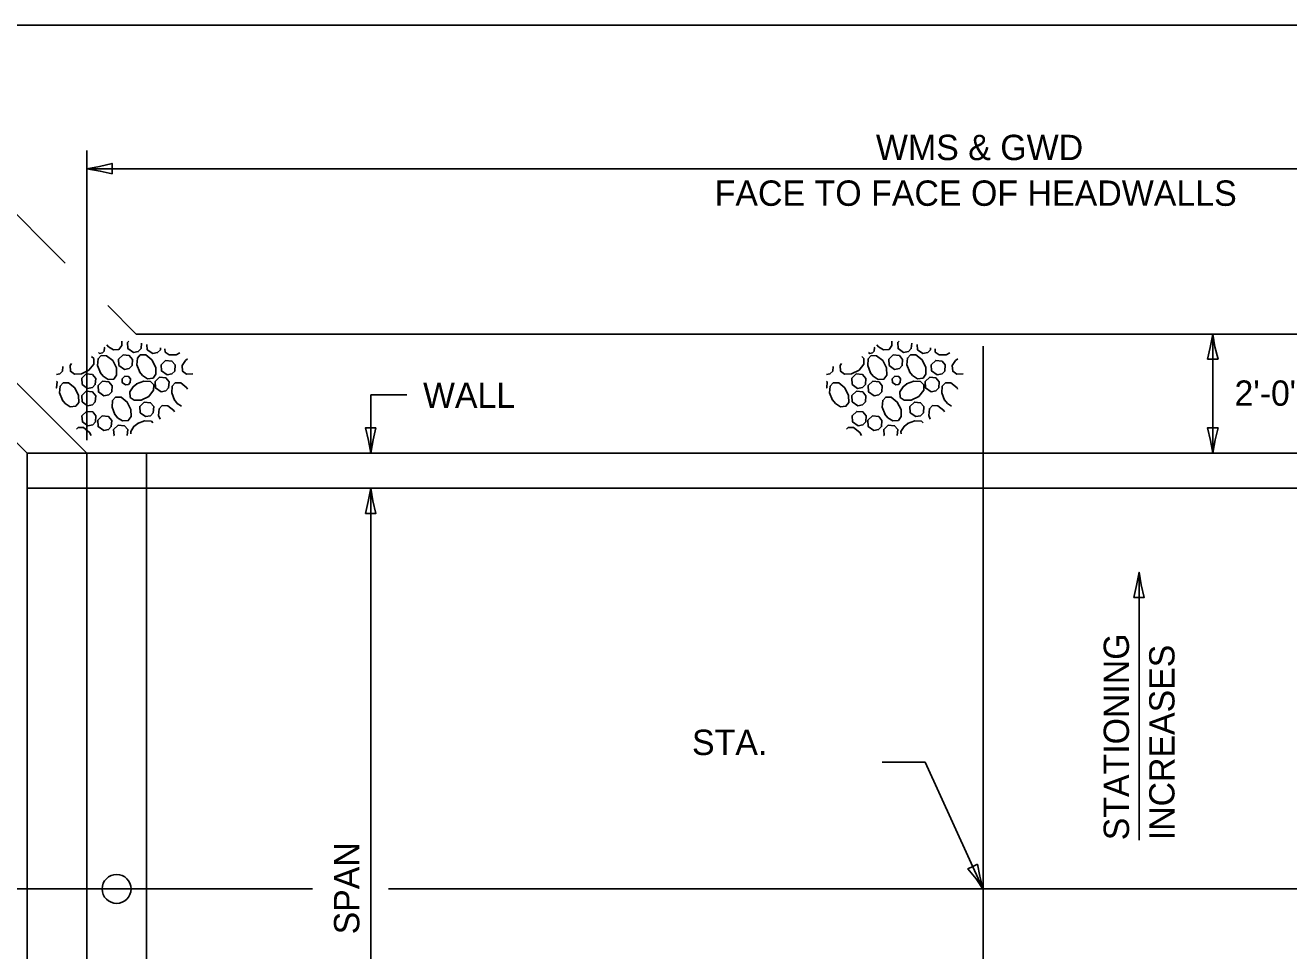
# Model space of a CAD drawing. Extents: x 2261580 to 2262234, y -3123792 to -3123392.
# Drawn here: x 2261661.3 to 2261801.2, y -3123494.5 to -3123392.1 of the extents above; entities that cross this region are included whole.
import ezdxf

# ---------------------------------------------------------------- set-up
doc = ezdxf.new("R2010")
doc.units = 0
for name, color, linetype in [('BR_Pr_Design_Concrete_Hidden', 7, 'Continuous'), ('BR_Pr_Design_Concrete_Object', 7, 'Continuous'), ('Default', 7, 'Continuous'), ('DR_Pr_Pipe_Culvert', 7, 'Continuous'), ('GE_Ex_Centerline', 7, 'Continuous'), ('RD_Pr_Roadway_Dimensions', 7, 'Continuous')]:
    doc.layers.add(name, color=color, linetype=linetype)

msp = doc.modelspace()

# ---------------------------------------------------------------- linework, layer by layer
at = {"layer": 'BR_Pr_Design_Concrete_Hidden'}
msp.add_line((2261859.97, -3123443.29), (2261674.75, -3123443.29), dxfattribs=at)
at = {"layer": 'BR_Pr_Design_Concrete_Object'}
for p, q in [((2261668.14, -3123439.43), (2261643.55, -3123414.85)), ((2261661.52, -3123439.43), (2261640.25, -3123418.16)), ((2261661.52, -3123439.43), (2261671.44, -3123439.43)), ((2261661.52, -3123439.43), (2261661.52, -3123535.9)), ((2261668.14, -3123439.43), (2261668.14, -3123535.9)), ((2261671.44, -3123439.43), (2261859.97, -3123439.43)), ((2261674.75, -3123439.43), (2261674.75, -3123535.9)), ((2261661.52, -3123443.29), (2261674.75, -3123443.29))]:
    msp.add_line(p, q, dxfattribs=at)
msp.add_circle((2261671.44, -3123487.66), 1.6, dxfattribs=at)
at = {"layer": 'Default'}
msp.add_lwpolyline([(2261604.2, -3123792.06), (2262234.2, -3123792.06), (2262234.2, -3123392.06), (2261604.2, -3123392.06)], close=True, dxfattribs=at)
at = {"layer": 'DR_Pr_Pipe_Culvert'}
for p, q in [((2261665.76, -3123418.39), (2261649.02, -3123401.65)), ((2261673.6, -3123426.24), (2261670.47, -3123423.1)), ((2261673.6, -3123426.24), (2261861.12, -3123426.24)), ((2261669.55, -3123428.38), (2261669.42, -3123428.3)), ((2261754.79, -3123428.38), (2261754.66, -3123428.3))]:
    msp.add_line(p, q, dxfattribs=at)
for points in [[(2261672, -3123427.03), (2261672.01, -3123427.52), (2261671.7, -3123427.95), (2261671.08, -3123428), (2261670.52, -3123427.64), (2261670.35, -3123427.43)], [(2261673.3, -3123428.29), (2261672.69, -3123427.86), (2261672.65, -3123427.16), (2261672.79, -3123427.03)], [(2261674.2, -3123427.24), (2261674.15, -3123427.86), (2261673.84, -3123428.18), (2261673.3, -3123428.29)], [(2261675.44, -3123428.4), (2261674.82, -3123427.98), (2261674.79, -3123427.39)], [(2261757.24, -3123427.03), (2261757.25, -3123427.52), (2261756.94, -3123427.95), (2261756.32, -3123428), (2261755.76, -3123427.64), (2261755.59, -3123427.43)], [(2261758.54, -3123428.29), (2261757.93, -3123427.86), (2261757.9, -3123427.16), (2261758.04, -3123427.03)], [(2261759.44, -3123427.24), (2261759.39, -3123427.86), (2261759.08, -3123428.18), (2261758.54, -3123428.29)], [(2261760.68, -3123428.4), (2261760.07, -3123427.98), (2261760.03, -3123427.39)], [(2261668.67, -3123428.72), (2261668.92, -3123428.96), (2261668.91, -3123429.56), (2261668.37, -3123430.24), (2261667.55, -3123430.66), (2261666.77, -3123430.67), (2261666.33, -3123430.36), (2261666.28, -3123429.73), (2261666.44, -3123429.5)], [(2261669.64, -3123430.53), (2261669.32, -3123429.73), (2261669.39, -3123428.98), (2261669.72, -3123428.63), (2261670.32, -3123428.64), (2261671.01, -3123429.18), (2261671.43, -3123430), (2261671.44, -3123430.78), (2261671.12, -3123431.22), (2261670.5, -3123431.26), (2261669.95, -3123430.9), (2261669.62, -3123430.5)], [(2261670.06, -3123427.7), (2261670.08, -3123427.72), (2261670.05, -3123428.13), (2261669.86, -3123428.32), (2261669.55, -3123428.38)], [(2261672.3, -3123430.16), (2261671.69, -3123429.72), (2261671.65, -3123429.04), (2261672.15, -3123428.55), (2261672.84, -3123428.62), (2261673.19, -3123429.05), (2261673.15, -3123429.73), (2261672.84, -3123430.05), (2261672.3, -3123430.16)], [(2261673.99, -3123430.45), (2261673.67, -3123429.65), (2261673.73, -3123428.9), (2261674.06, -3123428.55), (2261674.67, -3123428.56), (2261675.35, -3123429.1), (2261675.76, -3123429.93), (2261675.78, -3123430.7), (2261675.47, -3123431.14), (2261674.85, -3123431.19), (2261674.29, -3123430.83), (2261673.96, -3123430.42)], [(2261676.3, -3123427.76), (2261676.28, -3123427.98), (2261675.97, -3123428.3), (2261675.44, -3123428.4)], [(2261678.42, -3123428.34), (2261678.03, -3123428.54), (2261677.25, -3123428.55), (2261676.81, -3123428.24), (2261676.78, -3123427.88)], [(2261753.91, -3123428.72), (2261754.16, -3123428.96), (2261754.15, -3123429.56), (2261753.61, -3123430.24), (2261752.79, -3123430.66), (2261752.01, -3123430.67), (2261751.57, -3123430.36), (2261751.53, -3123429.73), (2261751.68, -3123429.5)], [(2261754.88, -3123430.53), (2261754.57, -3123429.73), (2261754.63, -3123428.98), (2261754.97, -3123428.63), (2261755.56, -3123428.64), (2261756.25, -3123429.18), (2261756.67, -3123430), (2261756.68, -3123430.78), (2261756.37, -3123431.22), (2261755.74, -3123431.26), (2261755.19, -3123430.9), (2261754.86, -3123430.5)], [(2261755.3, -3123427.7), (2261755.32, -3123427.72), (2261755.3, -3123428.13), (2261755.1, -3123428.32), (2261754.79, -3123428.38)], [(2261757.55, -3123430.16), (2261756.93, -3123429.72), (2261756.9, -3123429.04), (2261757.39, -3123428.55), (2261758.08, -3123428.62), (2261758.44, -3123429.05), (2261758.39, -3123429.73), (2261758.08, -3123430.05), (2261757.55, -3123430.16)], [(2261759.23, -3123430.45), (2261758.91, -3123429.65), (2261758.97, -3123428.9), (2261759.31, -3123428.55), (2261759.91, -3123428.56), (2261760.59, -3123429.1), (2261761.01, -3123429.93), (2261761.02, -3123430.7), (2261760.71, -3123431.14), (2261760.09, -3123431.19), (2261759.53, -3123430.83), (2261759.2, -3123430.42)], [(2261761.54, -3123427.76), (2261761.52, -3123427.98), (2261761.21, -3123428.3), (2261760.68, -3123428.4)], [(2261763.66, -3123428.34), (2261763.27, -3123428.54), (2261762.49, -3123428.55), (2261762.05, -3123428.24), (2261762.03, -3123427.88)], [(2261665.5, -3123429.83), (2261665.46, -3123430.34), (2261665.15, -3123430.66), (2261664.78, -3123430.73)], [(2261677.02, -3123430.77), (2261676.4, -3123430.33), (2261676.37, -3123429.64), (2261676.86, -3123429.16), (2261677.56, -3123429.23), (2261677.92, -3123429.66), (2261677.87, -3123430.34), (2261677.56, -3123430.66), (2261677.02, -3123430.77)], [(2261679.87, -3123430.66), (2261679.18, -3123430.67), (2261678.74, -3123430.36), (2261678.69, -3123429.73), (2261679.05, -3123429.18), (2261679.3, -3123428.98)], [(2261750.74, -3123429.83), (2261750.7, -3123430.34), (2261750.39, -3123430.66), (2261750.02, -3123430.73)], [(2261762.27, -3123430.77), (2261761.65, -3123430.33), (2261761.61, -3123429.64), (2261762.1, -3123429.16), (2261762.8, -3123429.23), (2261763.16, -3123429.66), (2261763.11, -3123430.34), (2261762.8, -3123430.66), (2261762.27, -3123430.77)], [(2261765.12, -3123430.66), (2261764.42, -3123430.67), (2261763.98, -3123430.36), (2261763.93, -3123429.73), (2261764.29, -3123429.18), (2261764.54, -3123428.98)], [(2261664.78, -3123431.47), (2261664.84, -3123431.53), (2261664.78, -3123432.21), (2261664.78, -3123432.21)], [(2261665.44, -3123433.56), (2261665.12, -3123432.75), (2261665.19, -3123432.01), (2261665.52, -3123431.65), (2261666.12, -3123431.66), (2261666.81, -3123432.2), (2261667.22, -3123433.03), (2261667.24, -3123433.81), (2261666.92, -3123434.24), (2261666.31, -3123434.29), (2261665.75, -3123433.93), (2261665.42, -3123433.52)], [(2261668.22, -3123432.26), (2261667.61, -3123431.82), (2261667.57, -3123431.14), (2261668.07, -3123430.66), (2261668.76, -3123430.73), (2261669.12, -3123431.15), (2261669.07, -3123431.83), (2261668.76, -3123432.15), (2261668.22, -3123432.26)], [(2261670.04, -3123433.07), (2261669.43, -3123432.65), (2261669.39, -3123431.95), (2261669.89, -3123431.47), (2261670.58, -3123431.54), (2261670.94, -3123431.97), (2261670.89, -3123432.65), (2261670.58, -3123432.97), (2261670.04, -3123433.07)], [(2261672.43, -3123431.87), (2261672.06, -3123431.61), (2261672.04, -3123431.2), (2261672.34, -3123430.91), (2261672.76, -3123430.95), (2261672.97, -3123431.21), (2261672.94, -3123431.62), (2261672.75, -3123431.81), (2261672.43, -3123431.87)], [(2261673.63, -3123431.77), (2261674.44, -3123431.45), (2261675.18, -3123431.51), (2261675.54, -3123431.85), (2261675.52, -3123432.45), (2261674.99, -3123433.14), (2261674.16, -3123433.55), (2261673.38, -3123433.56), (2261672.94, -3123433.25), (2261672.9, -3123432.63), (2261673.26, -3123432.07), (2261673.67, -3123431.75)], [(2261676.35, -3123432.64), (2261675.73, -3123432.21), (2261675.7, -3123431.51), (2261676.19, -3123431.03), (2261676.89, -3123431.1), (2261677.24, -3123431.53), (2261677.19, -3123432.21), (2261676.88, -3123432.53), (2261676.35, -3123432.63)], [(2261677.85, -3123433.56), (2261677.53, -3123432.75), (2261677.59, -3123432.01), (2261677.93, -3123431.65), (2261678.53, -3123431.66), (2261679.22, -3123432.2), (2261679.28, -3123432.33)], [(2261750.02, -3123431.47), (2261750.08, -3123431.53), (2261750.03, -3123432.21), (2261750.02, -3123432.21)], [(2261750.68, -3123433.56), (2261750.36, -3123432.75), (2261750.43, -3123432.01), (2261750.76, -3123431.65), (2261751.36, -3123431.66), (2261752.05, -3123432.2), (2261752.46, -3123433.03), (2261752.48, -3123433.81), (2261752.16, -3123434.24), (2261751.55, -3123434.29), (2261750.99, -3123433.93), (2261750.66, -3123433.52)], [(2261753.46, -3123432.26), (2261752.85, -3123431.82), (2261752.81, -3123431.14), (2261753.31, -3123430.66), (2261754, -3123430.73), (2261754.36, -3123431.15), (2261754.31, -3123431.83), (2261754, -3123432.15), (2261753.46, -3123432.26)], [(2261755.29, -3123433.07), (2261754.67, -3123432.65), (2261754.64, -3123431.95), (2261755.13, -3123431.47), (2261755.83, -3123431.54), (2261756.18, -3123431.97), (2261756.13, -3123432.65), (2261755.82, -3123432.97), (2261755.29, -3123433.07)], [(2261757.67, -3123431.87), (2261757.3, -3123431.61), (2261757.28, -3123431.2), (2261757.58, -3123430.91), (2261758, -3123430.95), (2261758.21, -3123431.21), (2261758.18, -3123431.62), (2261757.99, -3123431.81), (2261757.67, -3123431.87)], [(2261758.88, -3123431.77), (2261759.68, -3123431.45), (2261760.42, -3123431.51), (2261760.78, -3123431.85), (2261760.77, -3123432.45), (2261760.23, -3123433.14), (2261759.4, -3123433.55), (2261758.62, -3123433.56), (2261758.18, -3123433.25), (2261758.14, -3123432.63), (2261758.5, -3123432.07), (2261758.91, -3123431.75)], [(2261761.59, -3123432.64), (2261760.98, -3123432.21), (2261760.94, -3123431.51), (2261761.43, -3123431.03), (2261762.13, -3123431.1), (2261762.48, -3123431.53), (2261762.43, -3123432.21), (2261762.12, -3123432.53), (2261761.59, -3123432.63)], [(2261763.09, -3123433.56), (2261762.77, -3123432.75), (2261762.83, -3123432.01), (2261763.17, -3123431.65), (2261763.77, -3123431.66), (2261764.46, -3123432.2), (2261764.52, -3123432.33)], [(2261668.23, -3123434.17), (2261667.62, -3123433.74), (2261667.59, -3123433.05), (2261668.08, -3123432.58), (2261668.78, -3123432.65), (2261669.13, -3123433.07), (2261669.08, -3123433.75), (2261668.77, -3123434.07), (2261668.23, -3123434.17)], [(2261753.48, -3123434.17), (2261752.86, -3123433.74), (2261752.83, -3123433.05), (2261753.32, -3123432.58), (2261754.02, -3123432.65), (2261754.37, -3123433.07), (2261754.32, -3123433.75), (2261754.01, -3123434.07), (2261753.48, -3123434.17)], [(2261671.25, -3123435.13), (2261670.93, -3123434.32), (2261670.99, -3123433.58), (2261671.32, -3123433.22), (2261671.93, -3123433.24), (2261672.61, -3123433.77), (2261673.02, -3123434.6), (2261673.04, -3123435.38), (2261672.73, -3123435.82), (2261672.1, -3123435.86), (2261671.55, -3123435.5), (2261671.23, -3123435.1)], [(2261674.65, -3123435.38), (2261674.04, -3123434.95), (2261674, -3123434.26), (2261674.5, -3123433.78), (2261675.19, -3123433.85), (2261675.54, -3123434.27), (2261675.5, -3123434.96), (2261675.18, -3123435.28), (2261674.65, -3123435.38)], [(2261676.25, -3123435.67), (2261676.09, -3123435.26), (2261676.15, -3123434.51), (2261676.49, -3123434.16), (2261677.09, -3123434.17), (2261677.77, -3123434.71), (2261677.85, -3123434.87)], [(2261678.61, -3123434.22), (2261678.15, -3123433.93), (2261677.83, -3123433.52)], [(2261756.49, -3123435.13), (2261756.17, -3123434.32), (2261756.23, -3123433.58), (2261756.56, -3123433.22), (2261757.17, -3123433.24), (2261757.85, -3123433.77), (2261758.26, -3123434.6), (2261758.28, -3123435.38), (2261757.97, -3123435.82), (2261757.35, -3123435.86), (2261756.79, -3123435.5), (2261756.47, -3123435.1)], [(2261759.89, -3123435.38), (2261759.28, -3123434.95), (2261759.24, -3123434.26), (2261759.74, -3123433.78), (2261760.43, -3123433.85), (2261760.78, -3123434.27), (2261760.74, -3123434.96), (2261760.43, -3123435.28), (2261759.89, -3123435.38)], [(2261761.5, -3123435.67), (2261761.33, -3123435.26), (2261761.4, -3123434.51), (2261761.73, -3123434.16), (2261762.33, -3123434.17), (2261763.01, -3123434.71), (2261763.09, -3123434.87)], [(2261763.85, -3123434.22), (2261763.39, -3123433.93), (2261763.07, -3123433.52)], [(2261668.26, -3123436.4), (2261667.65, -3123435.97), (2261667.6, -3123435.28), (2261668.11, -3123434.8), (2261668.8, -3123434.87), (2261669.15, -3123435.29), (2261669.11, -3123435.97), (2261668.79, -3123436.3), (2261668.26, -3123436.4)], [(2261670.01, -3123436.91), (2261669.39, -3123436.48), (2261669.35, -3123435.79), (2261669.85, -3123435.31), (2261670.55, -3123435.38), (2261670.9, -3123435.81), (2261670.85, -3123436.48), (2261670.54, -3123436.81), (2261670.01, -3123436.91)], [(2261673.74, -3123436.16), (2261674.54, -3123435.84), (2261675.29, -3123435.9), (2261675.46, -3123436.07)], [(2261753.5, -3123436.4), (2261752.89, -3123435.97), (2261752.85, -3123435.28), (2261753.35, -3123434.8), (2261754.04, -3123434.87), (2261754.39, -3123435.29), (2261754.35, -3123435.97), (2261754.04, -3123436.3), (2261753.5, -3123436.4)], [(2261755.25, -3123436.91), (2261754.63, -3123436.48), (2261754.59, -3123435.79), (2261755.09, -3123435.31), (2261755.79, -3123435.38), (2261756.14, -3123435.81), (2261756.1, -3123436.48), (2261755.78, -3123436.81), (2261755.25, -3123436.91)], [(2261758.98, -3123436.16), (2261759.79, -3123435.84), (2261760.53, -3123435.9), (2261760.7, -3123436.07)], [(2261667, -3123436.76), (2261667.17, -3123436.59), (2261667.76, -3123436.6), (2261668.45, -3123437.13), (2261668.63, -3123437.49)], [(2261671.16, -3123437.49), (2261671.15, -3123437.49), (2261671.11, -3123436.8), (2261671.61, -3123436.32), (2261672.3, -3123436.39), (2261672.66, -3123436.81), (2261672.61, -3123437.49)], [(2261673.02, -3123437.29), (2261673, -3123437.02), (2261673.36, -3123436.46), (2261673.77, -3123436.13)], [(2261752.24, -3123436.76), (2261752.41, -3123436.59), (2261753, -3123436.6), (2261753.69, -3123437.13), (2261753.87, -3123437.49)], [(2261756.4, -3123437.49), (2261756.39, -3123437.49), (2261756.35, -3123436.8), (2261756.85, -3123436.32), (2261757.55, -3123436.39), (2261757.9, -3123436.81), (2261757.85, -3123437.49)], [(2261758.26, -3123437.29), (2261758.25, -3123437.02), (2261758.6, -3123436.46), (2261759.01, -3123436.13)]]:
    msp.add_lwpolyline(points, dxfattribs=at)
at = {"layer": 'GE_Ex_Centerline'}
for p, q in [((2261767.36, -3123427.6), (2261767.36, -3123532.04)), ((2261633.06, -3123487.66), (2261693.11, -3123487.66)), ((2261701.53, -3123487.66), (2261902.25, -3123487.66))]:
    msp.add_line(p, q, dxfattribs=at)
at = {"layer": 'RD_Pr_Roadway_Dimensions'}
for p, q in [((2261668.14, -3123405.93), (2261668.14, -3123437.98)), ((2261668.14, -3123407.94), (2261866.58, -3123407.94)), ((2261792.76, -3123439.43), (2261792.76, -3123426.24)), ((2261699.56, -3123432.97), (2261699.56, -3123439.43)), ((2261699.56, -3123432.97), (2261703.55, -3123432.97)), ((2261699.56, -3123443.29), (2261699.56, -3123532.04)), ((2261784.61, -3123482.27), (2261784.61, -3123452.6)), ((2261756.17, -3123473.62), (2261760.92, -3123473.62)), ((2261760.92, -3123473.62), (2261767.37, -3123487.72))]:
    msp.add_line(p, q, dxfattribs=at)
for points in [[(2261670.93, -3123408.52), (2261670.94, -3123407.94), (2261670.94, -3123407.35), (2261669.54, -3123407.69), (2261668.14, -3123407.94), (2261669.63, -3123408.21)], [(2261792.18, -3123429.03), (2261792.76, -3123429.04), (2261793.35, -3123429.04), (2261793.01, -3123427.64), (2261792.76, -3123426.24), (2261792.49, -3123427.73)], [(2261700.14, -3123436.63), (2261699.56, -3123436.63), (2261698.97, -3123436.63), (2261699.31, -3123438.03), (2261699.56, -3123439.43), (2261699.83, -3123437.94)], [(2261793.35, -3123436.63), (2261792.76, -3123436.63), (2261792.18, -3123436.63), (2261792.52, -3123438.03), (2261792.76, -3123439.43), (2261793.04, -3123437.94)], [(2261698.97, -3123446.09), (2261699.56, -3123446.09), (2261700.14, -3123446.09), (2261699.8, -3123444.69), (2261699.56, -3123443.29), (2261699.29, -3123444.78)], [(2261784.02, -3123455.39), (2261784.61, -3123455.4), (2261785.19, -3123455.4), (2261784.85, -3123454), (2261784.61, -3123452.6), (2261784.34, -3123454.09)], [(2261766.74, -3123484.93), (2261766.2, -3123485.18), (2261765.67, -3123485.42), (2261766.57, -3123486.55), (2261767.37, -3123487.72), (2261767, -3123486.25)]]:
    msp.add_lwpolyline(points, close=True, dxfattribs=at)

# ---------------------------------------------------------------- texts
for s, height, p in [('WMS & GWD', 2.808, (2261755.48, -3123406.99)), ('FACE TO FACE OF HEADWALLS', 2.808, (2261737.63, -3123412.05)), ('WALL', 2.8, (2261705.35, -3123434.41)), ('2\'-0" (PGM & RR)', 2.8, (2261795.17, -3123434.18)), ('STA.', 2.808, (2261735.12, -3123472.84))]:
    msp.add_text(s, height=height, dxfattribs=at).set_placement(p)
for s, p in [('STATIONING', (2261783.49, -3123482.27)), ('INCREASES', (2261788.53, -3123482.27)), ('SPAN', (2261698.3, -3123492.69))]:
    msp.add_text(s, height=2.8, rotation=90, dxfattribs=at).set_placement(p)

doc.saveas('drawing.dxf')
